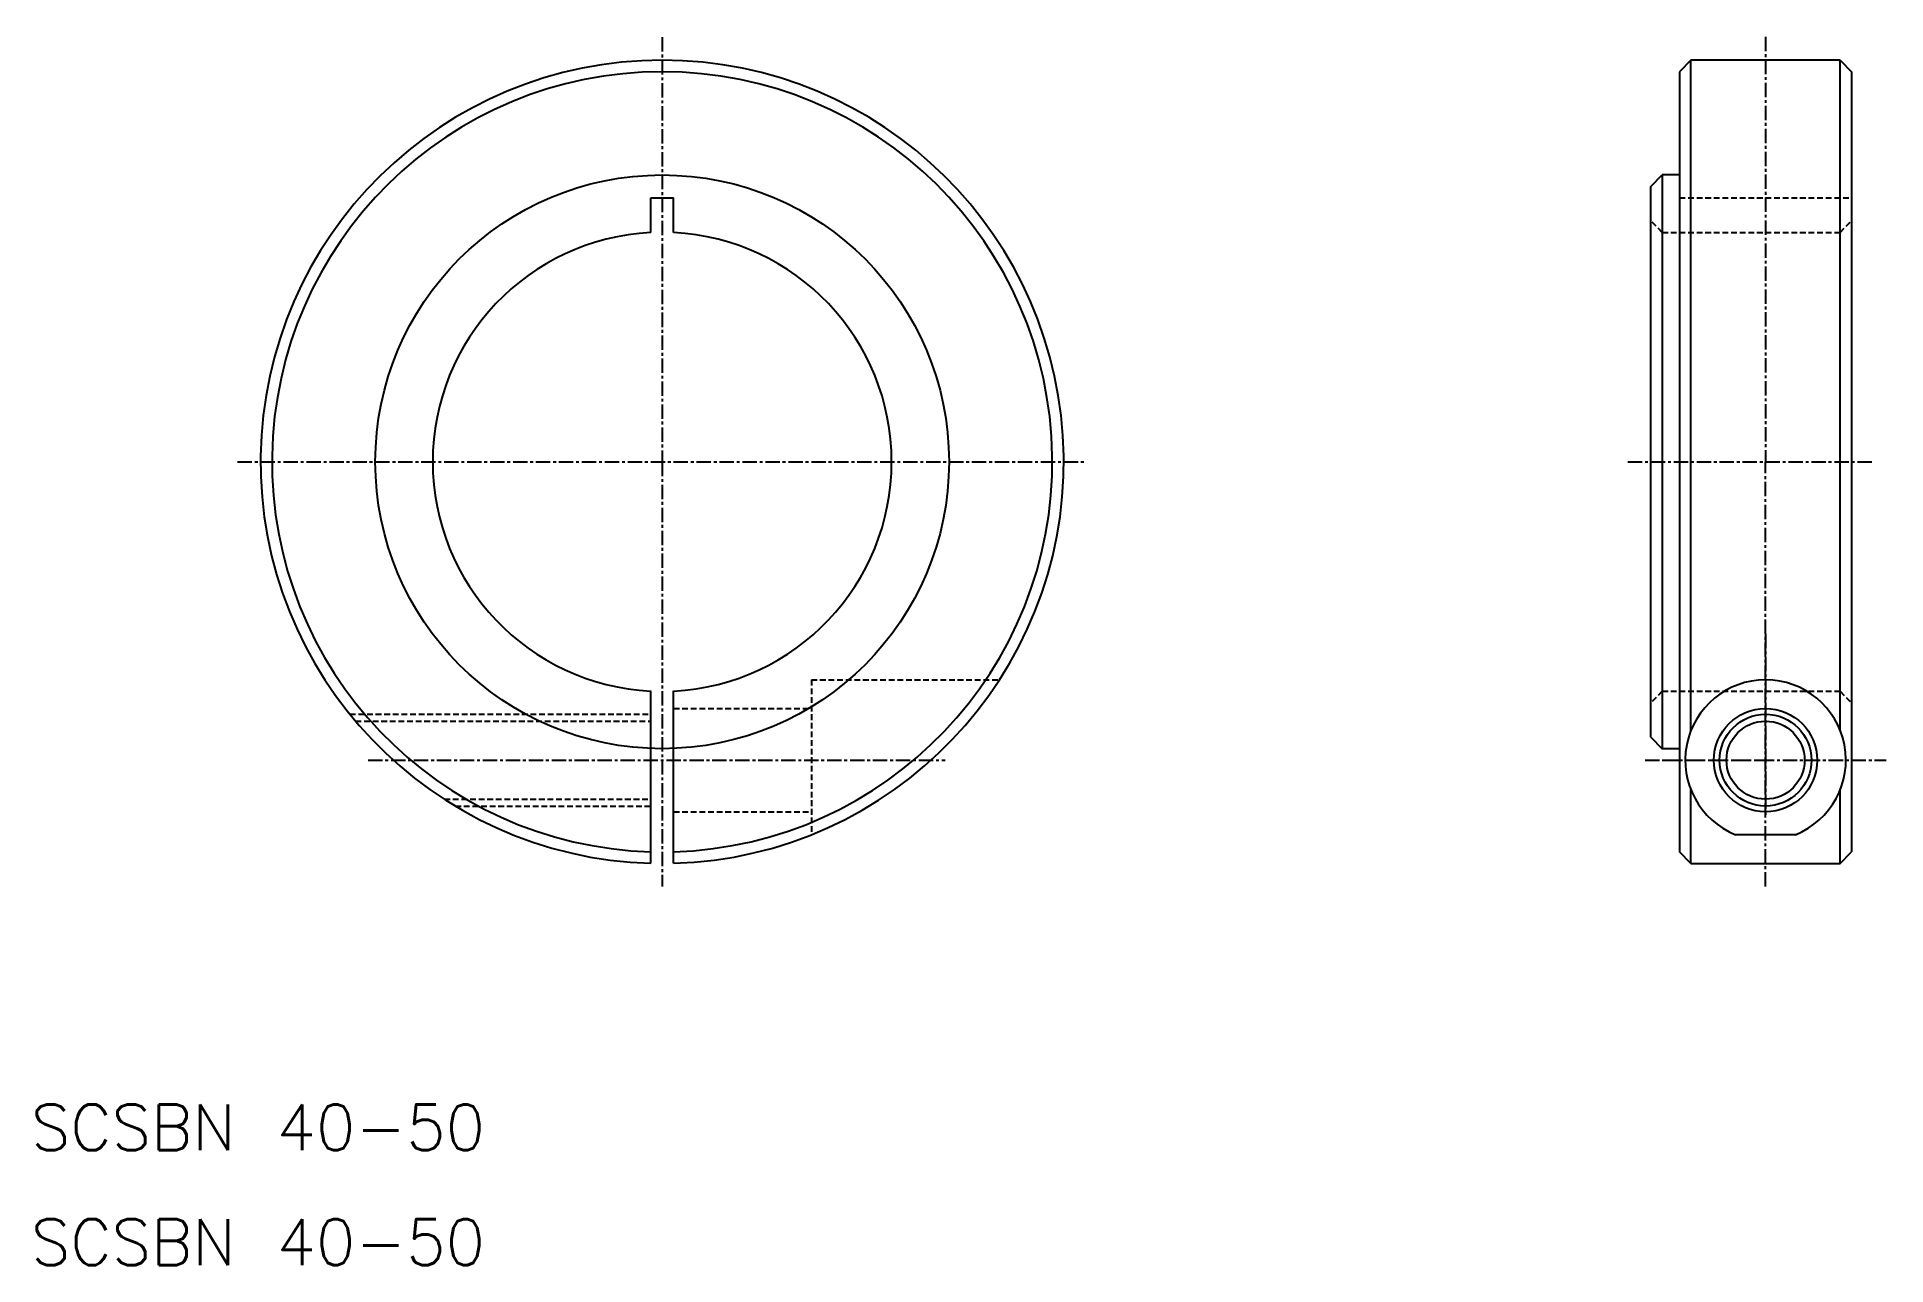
# Model space of a CAD drawing. Extents: x 1937 to 2098, y 57 to 164.
import ezdxf

# ---------------------------------------------------------------- set-up
doc = ezdxf.new("R2010")
doc.units = 0
doc.linetypes.add('CENTER', pattern=[2, 1.25, -0.25, 0.25, -0.25])
doc.linetypes.add('DASHED', pattern=[0.75, 0.5, -0.25])
doc.layers.get('0').update_dxf_attribs({"linetype": 'CONTINUOUS'})
doc.layers.add('CENTER', color=1, linetype='CENTER')
doc.styles.get("Standard").update_dxf_attribs({"font": 'txt.shx', "bigfont": 'bigfont.shx'})

msp = doc.modelspace()

# ---------------------------------------------------------------- linework, layer by layer
at = {"color": 7, "linetype": 'CONTINUOUS'}
for p, q in [((2081.45, 162.22), (2080.45, 161.22)), ((2080.45, 161.22), (2080.45, 93.22)), ((2081.45, 103.82), (2081.45, 162.22)), ((2094.45, 162.22), (2081.45, 162.22)), ((2094.45, 103.82), (2094.45, 162.22)), ((2094.45, 162.22), (2095.45, 161.22)), ((2095.45, 161.22), (2095.45, 93.22)), ((2077.95, 151.22), (2078.95, 152.22)), ((2080.45, 152.22), (2078.95, 152.22)), ((2078.95, 152.22), (2078.95, 102.22)), ((1990.79, 147.2), (1990.79, 150.22)), ((1992.79, 147.2), (1992.79, 150.22)), ((2077.95, 103.22), (2077.95, 151.22)), ((2080.45, 127.22), (2080.45, 108.22)), ((1990.79, 92.24), (1990.79, 107.25)), ((1992.79, 97.24), (1992.79, 107.25)), ((1992.79, 92.24), (1992.79, 107.25)), ((2077.95, 103.22), (2078.95, 102.22)), ((2080.45, 102.22), (2078.95, 102.22)), ((2081.45, 92.22), (2081.45, 98.62)), ((2094.45, 92.22), (2094.45, 98.62)), ((2085.34, 94.73), (2090.56, 94.73)), ((2081.45, 92.22), (2080.45, 93.22)), ((2081.45, 92.22), (2094.45, 92.22)), ((2094.45, 92.22), (2095.45, 93.22))]:
    msp.add_line(p, q, dxfattribs=at)
at = {"color": 0}
msp.add_line((1990.79, 150.22), (1992.79, 150.22), dxfattribs=at)
at = {"color": 3, "linetype": 'DASHED'}
for p, q in [((2080.45, 150.22), (2095.45, 150.22)), ((2078.95, 147.22), (2077.95, 148.22)), ((2078.95, 147.22), (2094.45, 147.22)), ((2094.45, 147.22), (2095.45, 148.22)), ((2004.79, 108.22), (2004.79, 94.73)), ((2004.79, 108.22), (2021.18, 108.22)), ((2078.95, 107.22), (2077.95, 106.22)), ((2078.95, 107.22), (2094.45, 107.22)), ((2094.45, 107.22), (2095.45, 106.22)), ((1964.57, 105.22), (1990.79, 105.22)), ((1992.79, 105.72), (2004.79, 105.72)), ((1965.06, 104.62), (1990.79, 104.62)), ((1972.8, 97.82), (1990.79, 97.82)), ((1973.76, 97.22), (1990.79, 97.22)), ((1992.79, 96.72), (2004.79, 96.72))]:
    msp.add_line(p, q, dxfattribs=at)
at = {"color": 7, "linetype": 'CONTINUOUS'}
for centre, radius in [((1991.79, 127.22), 25), ((2087.95, 101.22), 4.5), ((2087.95, 101.22), 3.4)]:
    msp.add_circle(centre, radius, dxfattribs=at)
at = {"color": 3, "linetype": 'CONTINUOUS'}
msp.add_circle((2087.95, 101.22), 4, dxfattribs=at)
at = {"color": 7, "linetype": 'CONTINUOUS'}
for centre, radius, start, end in [((1991.79, 127.22), 35, 271.6372, 268.3628), ((1991.79, 127.22), 34, 271.6854, 268.3146), ((1991.79, 127.22), 20, 92.866, 267.134), ((1991.79, 127.22), 20, 272.866, 87.134), ((2087.95, 101.22), 7, 291.8714, 248.1286)]:
    msp.add_arc(centre, radius, start, end, dxfattribs=at)
at = {"layer": 'CENTER', "color": 1, "linetype": 'CENTER'}
for p, q in [((1991.79, 164.22), (1991.79, 127.22)), ((2087.95, 164.25), (2087.95, 127.22)), ((1954.79, 127.22), (2028.79, 127.22)), ((1991.79, 127.22), (1991.79, 90.22)), ((2075.95, 127.22), (2097.45, 127.22)), ((2087.95, 90.22), (2087.95, 127.22)), ((2087.95, 112.22), (2087.95, 96.22)), ((1966.16, 101.22), (2016.45, 101.22)), ((2077.45, 101.22), (2098.45, 101.22)), ((2078.95, 101.22), (2087.95, 101.22))]:
    msp.add_line(p, q, dxfattribs=at)

# ---------------------------------------------------------------- texts
at = {"color": 7, "linetype": 'CONTINUOUS'}
for p in [(1936.79, 67.22), (1936.79, 57.22)]:
    msp.add_text('SCSBN 40-50', height=4, dxfattribs=at).set_placement(p)

doc.saveas('drawing.dxf')
